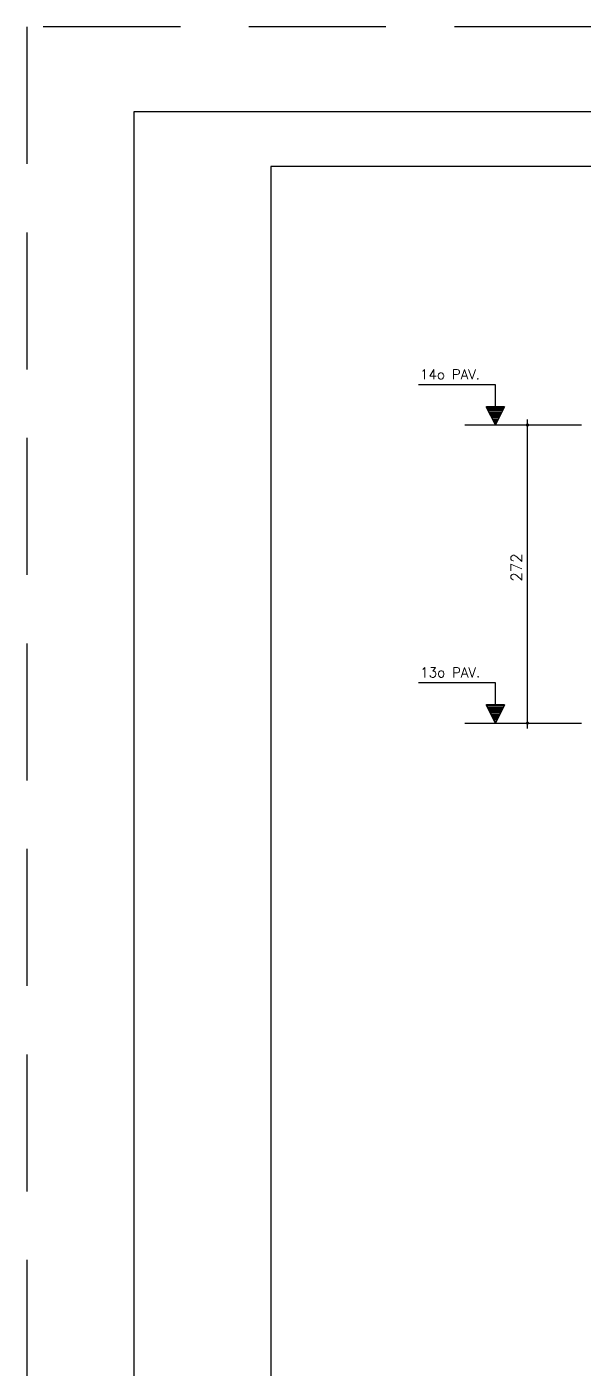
# Model space of a CAD drawing. Extents: x -1 to 122, y -1 to 61.
# Drawn here: x -1.06 to 9.1, y 36.56 to 61.05 of the extents above; entities that cross this region are included whole.
import ezdxf

# ---------------------------------------------------------------- set-up
doc = ezdxf.new("R2010")
doc.units = 0
doc.header["$MEASUREMENT"] = 0
doc.linetypes.add('HIDDEN', pattern=[0.375, 0.25, -0.125])
doc.layers.get('0').update_dxf_attribs({"linetype": 'CONTINUOUS'})
doc.layers.get('Defpoints').update_dxf_attribs({"linetype": 'CONTINUOUS'})
for name, color, linetype in [('ARQ_FOLHA', 7, 'CONTINUOUS'), ('PENA_01', 1, 'CONTINUOUS'), ('PENA_02', 2, 'CONTINUOUS'), ('PENA_03', 3, 'CONTINUOUS')]:
    doc.layers.add(name, color=color, linetype=linetype)
doc.styles.get("Standard").update_dxf_attribs({"font": 'ROMANS.SHX'})

# ---------------------------------------------------------------- blocks, each defined once
blk = doc.blocks.new('FOLHA A1+1 - 1102 X 594')
at = {"layer": 'ARQ_FOLHA', "color": 1}
for points in [[(-1189, 0), (0, 0), (0, 594), (-1189, 594)], [(-1164, 10), (-10, 10), (-10, 584), (-1164, 584)]]:
    blk.add_lwpolyline(points, close=True, dxfattribs=at)
at = {"layer": 'Defpoints', "color": 8, "linetype": 'HIDDEN', "ltscale": 100}
blk.add_lwpolyline([(-1208.5, 609.5), (-1208.5, -15.5), (19.5, -15.5), (19.5, 609.5)], close=True, dxfattribs=at)

msp = doc.modelspace()

# ---------------------------------------------------------------- linework, layer by layer
at = {"layer": 'PENA_01', "linetype": 'Continuous'}
for p, q in [((6.923009, 53.785252), (9.053872, 53.785252)), ((6.923009, 48.345252), (9.053872, 48.345252))]:
    msp.add_line(p, q, dxfattribs=at)
at = {"layer": 'PENA_02', "linetype": 'Continuous'}
for centre, radius in [((8.069155, 53.785252), 0.02), ((8.069155, 53.785252), 0.01), ((8.069155, 48.345252), 0.02), ((8.069155, 48.345252), 0.01)]:
    msp.add_circle(centre, radius, dxfattribs=at)
at = {"layer": 'PENA_03', "linetype": 'Continuous'}
for p, q in [((7.482008, 54.517118), (6.082008, 54.517118)), ((7.482008, 54.117118), (7.482008, 54.517118)), ((7.483408, 54.117118), (7.483408, 54.518518)), ((7.482708, 53.785252), (7.316775, 54.117118)), ((7.316775, 54.117118), (7.482008, 54.117118)), ((7.482708, 53.788375), (7.319031, 54.115727)), ((7.646384, 54.115727), (7.319031, 54.115727)), ((7.635876, 54.09159), (7.329538, 54.09159)), ((7.623112, 54.066062), (7.342303, 54.066062)), ((7.610348, 54.040534), (7.355067, 54.040534)), ((7.597584, 54.015006), (7.367831, 54.015006)), ((7.58482, 53.989477), (7.380595, 53.989477)), ((7.572056, 53.963949), (7.393359, 53.963949)), ((7.559292, 53.938421), (7.406123, 53.938421)), ((7.546528, 53.912893), (7.418887, 53.912893)), ((7.64864, 54.117118), (7.482708, 53.785252)), ((7.646384, 54.115728), (7.482708, 53.788374)), ((7.483408, 54.117118), (7.64864, 54.117118)), ((7.533764, 53.887365), (7.431651, 53.887365)), ((7.521, 53.861837), (7.444415, 53.861837)), ((7.508236, 53.836308), (7.457179, 53.836308)), ((7.495472, 53.81078), (7.469944, 53.81078)), ((8.069155, 48.24472), (8.069155, 53.885252)), ((7.482008, 49.077118), (6.082008, 49.077118)), ((7.482008, 48.677118), (7.482008, 49.077118)), ((7.483408, 48.677118), (7.483408, 49.078518)), ((7.482708, 48.345252), (7.316775, 48.677118)), ((7.316775, 48.677118), (7.482008, 48.677118)), ((7.482708, 48.348375), (7.319031, 48.675727)), ((7.646384, 48.675727), (7.319031, 48.675727)), ((7.635876, 48.65159), (7.329538, 48.65159)), ((7.623112, 48.626062), (7.342303, 48.626062)), ((7.610348, 48.600534), (7.355067, 48.600534)), ((7.597584, 48.575006), (7.367831, 48.575006)), ((7.58482, 48.549477), (7.380595, 48.549477)), ((7.572056, 48.523949), (7.393359, 48.523949)), ((7.64864, 48.677118), (7.482708, 48.345252)), ((7.646384, 48.675728), (7.482708, 48.348374)), ((7.483408, 48.677118), (7.64864, 48.677118)), ((7.559292, 48.498421), (7.406123, 48.498421)), ((7.546528, 48.472893), (7.418887, 48.472893)), ((7.533764, 48.447365), (7.431651, 48.447365)), ((7.521, 48.421837), (7.444415, 48.421837)), ((7.508236, 48.396308), (7.457179, 48.396308)), ((7.495472, 48.37078), (7.469944, 48.37078))]:
    msp.add_line(p, q, dxfattribs=at)

# ---------------------------------------------------------------- block references
at = {"xscale": 0.09999999999999938, "yscale": 0.09999999999999938, "zscale": 0.09999999999999938}
msp.add_blockref('FOLHA A1+1 - 1102 X 594', (119.786331, 0.100435), dxfattribs=at)

# ---------------------------------------------------------------- texts
at = {"layer": 'PENA_03', "linetype": 'Continuous'}
for s, p in [('14o PAV.', (6.107714, 54.618991)), ('13o PAV.', (6.112279, 49.178991))]:
    msp.add_text(s, height=0.18, dxfattribs=at).set_placement(p)
msp.add_text('272', height=0.2, rotation=90, dxfattribs=at).set_placement((7.96685, 50.92665))

doc.saveas('drawing.dxf')
